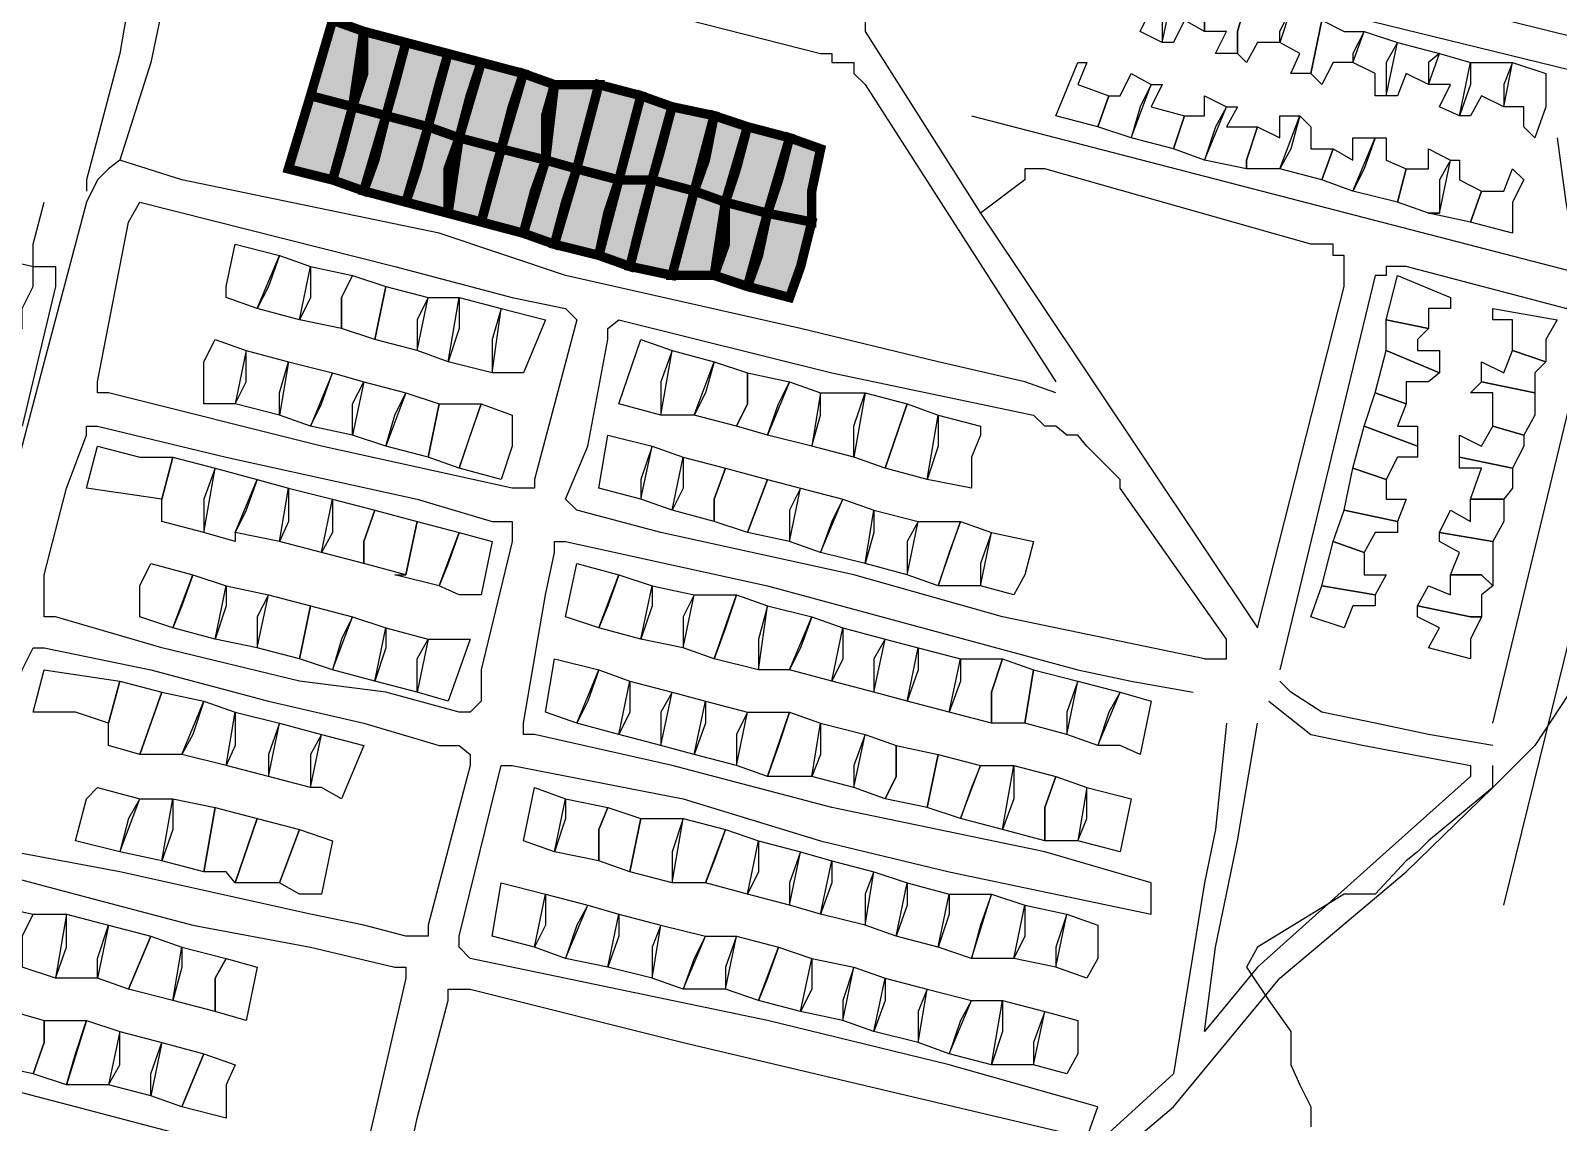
# Model space of a CAD drawing. Header units: millimetres. Extents: x -3588 to 75209, y -3737 to 38254.
# Drawn here: x 28039 to 28233.5, y 6307 to 6446 of the extents above; entities that cross this region are included whole.
import ezdxf

# ---------------------------------------------------------------- set-up
doc = ezdxf.new("R2010")
doc.units = ezdxf.units.MM
doc.layers.add('H', color=250, linetype='Continuous')
doc.layers.add('P', color=253, linetype='Continuous')

msp = doc.modelspace()

# ---------------------------------------------------------------- hatches: boundary and pattern name
at = {"layer": 'H', "linetype": 'Continuous'}
for points in [[(28081.409, 6445.918), (28080.289, 6436.316), (28074.64, 6437.724), (28077.456, 6447.038), (28081.409, 6445.918), (28081.409, 6445.918)], [(28087.058, 6444.494), (28084.242, 6434.908), (28080.289, 6436.316), (28081.409, 6445.918), (28087.058, 6444.494), (28087.058, 6444.494)], [(28092.42, 6443.085), (28089.603, 6433.483), (28084.242, 6434.908), (28087.058, 6444.494), (28092.42, 6443.085), (28092.42, 6443.085)], [(28096.373, 6441.677), (28093.844, 6432.363), (28089.603, 6433.483), (28092.42, 6443.085), (28096.373, 6441.677), (28096.373, 6441.677)], [(28101.734, 6440.269), (28099.205, 6430.955), (28093.844, 6432.363), (28096.373, 6441.677), (28101.734, 6440.269), (28101.734, 6440.269)], [(28105.975, 6439.133), (28104.567, 6429.53), (28099.205, 6430.955), (28101.734, 6440.269), (28105.975, 6439.133), (28105.975, 6439.133)], [(28111.336, 6439.133), (28108.519, 6428.122), (28104.567, 6429.53), (28105.975, 6439.133), (28111.336, 6439.133), (28111.336, 6439.133)], [(28116.697, 6437.724), (28114.169, 6426.714), (28108.519, 6428.122), (28111.336, 6439.133), (28116.697, 6437.724), (28116.697, 6437.724)], [(28080.289, 6436.316), (28077.456, 6426.714), (28072.095, 6428.122), (28074.64, 6437.724), (28080.289, 6436.316), (28080.289, 6436.316)], [(28084.242, 6434.908), (28081.409, 6425.593), (28077.456, 6426.714), (28080.289, 6436.316), (28084.242, 6434.908), (28084.242, 6434.908)], [(28120.938, 6436.316), (28118.106, 6426.714), (28114.169, 6426.714), (28116.697, 6437.724), (28120.938, 6436.316), (28120.938, 6436.316)], [(28126.3, 6434.908), (28123.483, 6425.593), (28118.106, 6426.714), (28120.938, 6436.316), (28126.3, 6434.908), (28126.3, 6434.908)], [(28089.603, 6433.483), (28087.058, 6424.169), (28081.409, 6425.593), (28084.242, 6434.908), (28089.603, 6433.483), (28089.603, 6433.483)], [(28130.253, 6433.483), (28127.708, 6424.169), (28123.483, 6425.593), (28126.3, 6434.908), (28130.253, 6433.483), (28130.253, 6433.483)], [(28093.844, 6432.363), (28092.42, 6422.761), (28087.058, 6424.169), (28089.603, 6433.483), (28093.844, 6432.363), (28093.844, 6432.363)], [(28099.205, 6430.955), (28096.373, 6421.352), (28092.42, 6422.761), (28093.844, 6432.363), (28099.205, 6430.955), (28099.205, 6430.955)], [(28135.614, 6432.363), (28133.069, 6422.761), (28127.708, 6424.169), (28130.253, 6433.483), (28135.614, 6432.363), (28135.614, 6432.363)], [(28139.855, 6430.955), (28138.43, 6421.352), (28133.069, 6422.761), (28135.614, 6432.363), (28139.855, 6430.955), (28139.855, 6430.955)], [(28104.567, 6429.53), (28101.734, 6419.944), (28096.373, 6421.352), (28099.205, 6430.955), (28104.567, 6429.53), (28104.567, 6429.53)], [(28108.519, 6428.122), (28105.975, 6418.808), (28101.734, 6419.944), (28104.567, 6429.53), (28108.519, 6428.122), (28108.519, 6428.122)], [(28114.169, 6426.714), (28111.336, 6417.4), (28105.975, 6418.808), (28108.519, 6428.122), (28114.169, 6426.714), (28114.169, 6426.714)], [(28118.106, 6426.714), (28115.289, 6415.991), (28111.336, 6417.4), (28114.169, 6426.714), (28118.106, 6426.714), (28118.106, 6426.714)], [(28123.483, 6425.593), (28120.938, 6414.583), (28115.289, 6415.991), (28118.106, 6426.714), (28123.483, 6425.593), (28123.483, 6425.593)], [(28127.708, 6424.169), (28126.3, 6414.583), (28120.938, 6414.583), (28123.483, 6425.593), (28127.708, 6424.169), (28127.708, 6424.169)], [(28133.069, 6422.761), (28130.253, 6413.159), (28126.3, 6414.583), (28127.708, 6424.169), (28133.069, 6422.761), (28133.069, 6422.761)], [(28138.43, 6421.352), (28135.614, 6412.038), (28130.253, 6413.159), (28133.069, 6422.761), (28138.43, 6421.352), (28138.43, 6421.352)]]:
    msp.add_hatch(color=256, dxfattribs=at).paths.add_polyline_path(points)

# ---------------------------------------------------------------- linework, layer by layer
at = {"layer": 'P'}
for points in [[(28094.964, 6635.61), (28094.964, 6634.202), (28094.964, 6628.841), (28093.556, 6619.238), (28091.011, 6609.924), (28088.195, 6597.777), (28085.362, 6585.358), (28081.409, 6576.044), (28078.593, 6566.442), (28076.048, 6554.311), (28073.231, 6539.348), (28067.87, 6523.264), (28062.509, 6505.468), (28058.268, 6487.976), (28054.315, 6466.243), (28050.362, 6443.085), (28046.137, 6427.002), (28046.137, 6425.593)], [(28058.268, 6460.866), (28059.676, 6463.41), (28069.278, 6464.819), (28081.409, 6463.41), (28142.383, 6448.735), (28143.808, 6448.735), (28143.808, 6447.326), (28145.216, 6447.326), (28145.216, 6445.918), (28159.891, 6422.761)], [(28058.268, 6460.866), (28059.676, 6463.41), (28069.278, 6464.819), (28081.409, 6463.41), (28142.383, 6448.735), (28143.808, 6448.735), (28143.808, 6447.326), (28145.216, 6447.326), (28145.216, 6445.918), (28159.891, 6422.761)], [(28166.661, 6462.29), (28244.007, 6443.085)], [(28058.268, 6460.866), (28054.315, 6441.965), (28050.362, 6429.53)], [(28091.011, 6458.049), (28091.011, 6455.504), (28139.567, 6443.085), (28140.975, 6443.085), (28140.975, 6441.965), (28142.383, 6441.965), (28143.808, 6441.965), (28143.808, 6440.541), (28145.216, 6439.133), (28169.494, 6401.316)], [(28165.541, 6458.049), (28242.599, 6439.133)], [(28183.033, 6448.735), (28183.033, 6444.494), (28180.216, 6445.918), (28181.624, 6448.735), (28179.08, 6448.735), (28179.08, 6452.688), (28184.457, 6451.279), (28183.033, 6448.735)], [(28188.41, 6448.735), (28188.41, 6445.918), (28185.865, 6447.326), (28184.457, 6444.494), (28183.033, 6444.494), (28184.457, 6451.279), (28188.41, 6451.279), (28188.41, 6448.735)], [(28192.635, 6445.918), (28192.635, 6443.085), (28189.818, 6443.085), (28191.227, 6445.918), (28188.41, 6445.918), (28188.41, 6451.279), (28193.771, 6449.855), (28192.635, 6445.918)], [(28192.635, 6445.918), (28193.771, 6449.855), (28199.405, 6448.735), (28197.996, 6444.494), (28195.18, 6444.494), (28193.771, 6441.965), (28192.635, 6443.085), (28192.635, 6445.918)], [(28197.996, 6445.918), (28199.405, 6448.735), (28203.357, 6447.326), (28201.949, 6440.541), (28199.405, 6440.541), (28200.541, 6443.085), (28197.996, 6444.494), (28197.996, 6445.918)], [(28207.31, 6443.085), (28207.31, 6441.965), (28204.782, 6441.965), (28203.357, 6439.133), (28201.949, 6440.541), (28203.357, 6447.326), (28206.19, 6445.918), (28208.735, 6445.918), (28207.31, 6443.085)], [(28211.551, 6441.965), (28211.551, 6437.724), (28210.143, 6437.724), (28210.143, 6440.541), (28207.31, 6441.965), (28208.735, 6445.918), (28212.96, 6444.494), (28211.551, 6441.965)], [(28216.913, 6441.965), (28216.913, 6439.133), (28214.096, 6440.541), (28212.96, 6437.724), (28211.551, 6437.724), (28212.96, 6444.494), (28218.321, 6443.085), (28216.913, 6441.965)], [(28222.274, 6439.133), (28220.866, 6435.18), (28218.321, 6436.316), (28219.729, 6439.133), (28216.913, 6439.133), (28218.321, 6443.085), (28222.274, 6441.965), (28222.274, 6439.133)], [(28174.855, 6433.771), (28169.494, 6435.18), (28172.31, 6441.965), (28173.447, 6441.965), (28172.31, 6439.133), (28176.263, 6437.724), (28174.855, 6433.771)], [(28180.216, 6436.316), (28179.08, 6432.363), (28174.855, 6433.771), (28176.263, 6437.724), (28177.672, 6437.724), (28179.08, 6440.541), (28181.624, 6439.133), (28180.216, 6436.316)], [(28226.515, 6439.133), (28226.515, 6436.316), (28223.682, 6437.724), (28222.274, 6435.18), (28220.866, 6435.18), (28222.274, 6441.965), (28227.635, 6441.965), (28226.515, 6439.133)], [(28231.876, 6436.316), (28230.468, 6432.363), (28229.059, 6433.771), (28229.059, 6436.316), (28226.515, 6436.316), (28227.635, 6441.965), (28231.876, 6440.541), (28231.876, 6436.316)], [(28184.457, 6430.955), (28179.08, 6432.363), (28181.624, 6439.133), (28183.033, 6439.133), (28181.624, 6436.316), (28185.865, 6435.18), (28184.457, 6430.955)], [(28189.818, 6433.771), (28188.41, 6429.53), (28184.457, 6430.955), (28185.865, 6435.18), (28188.41, 6435.18), (28188.41, 6437.724), (28191.227, 6436.316), (28189.818, 6433.771)], [(28193.771, 6429.53), (28193.771, 6428.41), (28188.41, 6429.53), (28191.227, 6436.316), (28192.635, 6436.316), (28191.227, 6433.771), (28195.18, 6433.771), (28193.771, 6429.53)], [(28158.755, 6435.18), (28237.237, 6414.855)], [(28199.405, 6430.955), (28197.996, 6428.41), (28193.771, 6428.41), (28193.771, 6429.53), (28195.18, 6433.771), (28197.996, 6432.363), (28197.996, 6435.18), (28200.541, 6435.18), (28199.405, 6430.955)], [(28203.357, 6427.002), (28197.996, 6428.41), (28200.541, 6435.18), (28201.949, 6433.771), (28201.949, 6430.955), (28204.782, 6430.955), (28203.357, 6427.002)], [(28233.284, 6432.363), (28234.421, 6424.169), (28235.829, 6415.991), (28237.237, 6408.085), (28237.237, 6398.483), (28238.646, 6390.305), (28238.646, 6382.111), (28237.237, 6372.797), (28235.829, 6363.195), (28230.468, 6355.017), (28225.107, 6349.656), (28216.913, 6342.87), (28215.504, 6341.462), (28214.096, 6340.342), (28210.143, 6336.101), (28206.19, 6336.101), (28195.18, 6329.331), (28193.771, 6326.786), (28196.588, 6322.546), (28199.405, 6318.593), (28199.405, 6314.368), (28200.541, 6311.823), (28201.949, 6309.006), (28201.949, 6306.462)], [(28208.735, 6428.41), (28207.31, 6425.593), (28203.357, 6427.002), (28204.782, 6430.955), (28207.31, 6429.53), (28207.31, 6432.363), (28210.143, 6432.363), (28208.735, 6428.41)], [(28212.96, 6424.169), (28207.31, 6425.593), (28210.143, 6432.363), (28211.551, 6432.363), (28211.551, 6429.53), (28214.096, 6428.41), (28212.96, 6424.169)], [(28218.321, 6427.002), (28218.321, 6422.761), (28216.913, 6422.761), (28212.96, 6424.169), (28214.096, 6428.41), (28216.913, 6428.41), (28216.913, 6430.955), (28219.729, 6429.53), (28218.321, 6427.002)], [(28169.494, 6399.891), (28165.541, 6401.316), (28154.53, 6403.844), (28137.022, 6408.085), (28107.111, 6414.855), (28091.011, 6420.216), (28058.268, 6427.002), (28050.362, 6429.53), (28048.954, 6428.41), (28047.545, 6427.002), (28046.137, 6424.169), (28040.76, 6403.844), (28035.399, 6383.52), (28027.221, 6347.111), (28023.268, 6330.739), (28019.027, 6315.776), (28017.618, 6309.006), (28015.074, 6298.268), (28013.665, 6294.043)], [(28222.274, 6421.641), (28216.913, 6422.761), (28218.321, 6422.761), (28219.729, 6429.53), (28220.866, 6429.53), (28220.866, 6427.002), (28223.682, 6425.593), (28222.274, 6421.641)], [(28159.891, 6422.761), (28195.18, 6369.981), (28206.19, 6413.447), (28206.19, 6414.855), (28206.19, 6415.991), (28206.19, 6417.4), (28204.782, 6417.4), (28204.782, 6418.808), (28203.357, 6418.808), (28201.949, 6418.808), (28168.085, 6428.41), (28166.661, 6428.41), (28165.541, 6428.41), (28165.541, 6427.002), (28159.891, 6422.761)], [(28227.635, 6424.169), (28227.635, 6420.216), (28222.274, 6421.641), (28223.682, 6425.593), (28226.515, 6425.593), (28227.635, 6428.41), (28229.059, 6427.002), (28227.635, 6424.169)], [(27998.702, 6425.593), (28039.351, 6415.991), (28040.76, 6415.991), (28042.184, 6415.991), (28042.184, 6414.855), (28042.184, 6413.447), (28037.943, 6395.666)], [(28025.812, 6364.619), (28027.221, 6369.981), (28030.037, 6375.342), (28031.174, 6378.158), (28032.582, 6379.567), (28033.99, 6384.944), (28033.99, 6386.352), (28035.399, 6393.122), (28035.399, 6399.891), (28035.399, 6403.844), (28035.399, 6405.269), (28037.943, 6408.085), (28037.943, 6409.206), (28037.943, 6410.63), (28039.351, 6413.447), (28039.351, 6418.808), (28040.76, 6424.169)], [(28100.326, 6387.761), (28076.048, 6393.122), (28048.954, 6399.891), (28047.545, 6399.891), (28047.545, 6401.316), (28051.498, 6421.641), (28052.907, 6424.169), (28085.362, 6415.991), (28100.326, 6412.038), (28107.111, 6410.63), (28108.519, 6409.206), (28103.158, 6388.881), (28103.158, 6387.761), (28101.734, 6387.761), (28100.326, 6387.761)], [(28069.278, 6413.447), (28067.87, 6410.63), (28063.917, 6412.038), (28063.917, 6413.447), (28065.037, 6418.808), (28070.687, 6417.4), (28069.278, 6413.447)], [(28074.64, 6412.038), (28073.231, 6409.206), (28067.87, 6410.63), (28070.687, 6417.4), (28074.64, 6415.991), (28074.64, 6412.038)], [(28078.593, 6412.038), (28078.593, 6408.085), (28073.231, 6409.206), (28074.64, 6415.991), (28080.001, 6414.855), (28078.593, 6412.038)], [(28225.107, 6357.834), (28237.237, 6408.085), (28237.237, 6409.206), (28237.237, 6410.63), (28235.829, 6410.63), (28234.421, 6410.63), (28214.096, 6415.991), (28212.96, 6415.991), (28211.551, 6415.991), (28211.551, 6414.855), (28210.143, 6414.855), (28197.996, 6364.619)], [(28078.593, 6412.038), (28080.001, 6414.855), (28084.242, 6413.447), (28082.834, 6406.677), (28078.593, 6408.085), (28078.593, 6412.038)], [(28088.195, 6409.206), (28088.195, 6405.269), (28082.834, 6406.677), (28084.242, 6413.447), (28089.603, 6412.038), (28088.195, 6409.206)], [(28219.729, 6412.038), (28219.729, 6410.63), (28216.913, 6410.63), (28216.913, 6408.085), (28211.551, 6409.206), (28212.96, 6414.855), (28219.729, 6412.038)], [(28093.556, 6408.085), (28092.148, 6403.844), (28088.195, 6405.269), (28089.603, 6412.038), (28093.556, 6412.038), (28093.556, 6408.085)], [(28097.781, 6406.677), (28097.781, 6402.436), (28092.148, 6403.844), (28093.556, 6412.038), (28098.917, 6410.63), (28097.781, 6406.677)], [(28098.917, 6402.436), (28097.781, 6402.436), (28098.917, 6410.63), (28104.567, 6409.206), (28101.734, 6402.436), (28098.917, 6402.436)], [(28188.41, 6366.028), (28162.708, 6371.389), (28143.808, 6376.75), (28119.242, 6382.111), (28108.519, 6384.944), (28107.111, 6386.352), (28109.928, 6393.122), (28112.472, 6406.677), (28112.472, 6408.085), (28113.881, 6409.206), (28140.975, 6402.436), (28166.661, 6397.075)], [(28215.504, 6406.677), (28215.504, 6405.269), (28218.321, 6405.269), (28218.321, 6402.436), (28211.551, 6405.269), (28211.551, 6409.206), (28216.913, 6408.085), (28215.504, 6406.677)], [(28231.876, 6406.677), (28231.876, 6403.844), (28227.635, 6405.269), (28227.635, 6409.206), (28225.107, 6409.206), (28225.107, 6410.63), (28233.284, 6409.206), (28231.876, 6406.677)], [(28061.084, 6401.316), (28061.084, 6403.844), (28062.509, 6406.677), (28066.462, 6405.269), (28065.037, 6398.483), (28061.084, 6398.483), (28061.084, 6401.316)], [(28066.462, 6401.316), (28066.462, 6405.269), (28071.823, 6403.844), (28070.687, 6397.075), (28065.037, 6398.483), (28066.462, 6401.316)], [(28119.242, 6401.316), (28119.242, 6397.075), (28113.881, 6398.483), (28116.697, 6406.677), (28120.65, 6405.269), (28119.242, 6401.316)], [(28124.891, 6399.891), (28123.483, 6397.075), (28119.242, 6397.075), (28120.65, 6405.269), (28126.012, 6403.844), (28124.891, 6399.891)], [(28218.321, 6402.436), (28216.913, 6401.316), (28214.096, 6401.316), (28214.096, 6398.483), (28210.143, 6399.891), (28211.551, 6405.269), (28218.321, 6402.436)], [(28231.876, 6403.844), (28230.468, 6402.436), (28230.468, 6399.891), (28223.682, 6401.316), (28223.682, 6403.844), (28226.515, 6402.436), (28227.635, 6405.269), (28231.876, 6403.844)], [(28070.687, 6399.891), (28071.823, 6403.844), (28077.456, 6402.436), (28074.64, 6395.666), (28070.687, 6397.075), (28070.687, 6399.891)], [(28130.253, 6398.483), (28128.844, 6395.666), (28123.483, 6397.075), (28126.012, 6403.844), (28130.253, 6402.436), (28130.253, 6398.483)], [(28076.048, 6398.483), (28077.456, 6402.436), (28081.409, 6401.316), (28080.001, 6394.53), (28074.64, 6395.666), (28076.048, 6398.483)], [(28080.001, 6398.483), (28081.409, 6401.316), (28086.786, 6399.891), (28084.242, 6393.122), (28080.001, 6394.53), (28080.001, 6398.483)], [(28130.253, 6398.483), (28130.253, 6402.436), (28135.614, 6401.316), (28132.797, 6394.53), (28128.844, 6395.666), (28130.253, 6398.483)], [(28134.205, 6398.483), (28135.614, 6401.316), (28139.567, 6399.891), (28138.43, 6393.122), (28132.797, 6394.53), (28134.205, 6398.483)], [(28230.468, 6397.075), (28229.059, 6394.53), (28225.107, 6395.666), (28225.107, 6399.891), (28222.274, 6399.891), (28223.682, 6401.316), (28230.468, 6399.891), (28230.468, 6397.075)], [(28085.362, 6397.075), (28086.786, 6399.891), (28091.011, 6398.483), (28089.603, 6391.714), (28084.242, 6393.122), (28085.362, 6397.075)], [(28139.567, 6397.075), (28139.567, 6399.891), (28145.216, 6399.891), (28143.808, 6391.714), (28138.43, 6393.122), (28139.567, 6397.075)], [(28143.808, 6395.666), (28145.216, 6399.891), (28150.577, 6398.483), (28147.761, 6390.305), (28143.808, 6391.714), (28143.808, 6395.666)], [(28215.504, 6394.53), (28215.504, 6393.122), (28208.735, 6395.666), (28210.143, 6399.891), (28214.096, 6398.483), (28212.96, 6395.666), (28215.504, 6395.666), (28215.504, 6394.53)], [(28226.515, 6334.692), (28242.599, 6399.891)], [(28094.964, 6394.53), (28093.556, 6390.305), (28089.603, 6391.714), (28091.011, 6398.483), (28096.373, 6398.483), (28094.964, 6394.53)], [(28100.326, 6393.122), (28098.917, 6388.881), (28093.556, 6390.305), (28096.373, 6398.483), (28100.326, 6397.075), (28100.326, 6393.122)], [(28154.53, 6393.122), (28153.122, 6388.881), (28147.761, 6390.305), (28150.577, 6398.483), (28154.53, 6397.075), (28154.53, 6393.122)], [(28084.242, 6361.787), (28073.231, 6363.195), (28055.723, 6367.436), (28042.184, 6371.389), (28040.76, 6371.389), (28040.76, 6372.797), (28040.76, 6376.75), (28043.592, 6387.761), (28046.137, 6394.53), (28046.137, 6395.666), (28047.545, 6395.666), (28063.917, 6391.714), (28088.195, 6386.352), (28097.781, 6383.52), (28098.917, 6383.52), (28100.326, 6383.52), (28100.326, 6382.111), (28100.326, 6380.991), (28096.373, 6364.619), (28096.373, 6360.666), (28094.964, 6359.242), (28093.556, 6359.242), (28084.242, 6361.787)], [(28158.755, 6391.714), (28158.755, 6387.761), (28153.122, 6388.881), (28154.53, 6397.075), (28159.891, 6395.666), (28159.891, 6394.53), (28158.755, 6391.714)], [(28188.41, 6366.028), (28189.818, 6366.028), (28191.227, 6366.028), (28191.227, 6367.436), (28191.227, 6368.556), (28177.672, 6387.761), (28177.672, 6388.881), (28176.263, 6390.305), (28174.855, 6391.714), (28173.447, 6393.122), (28172.31, 6394.53), (28170.902, 6394.53), (28169.494, 6395.666), (28168.085, 6395.666), (28166.661, 6397.075)], [(28215.504, 6393.122), (28215.504, 6391.714), (28212.96, 6391.714), (28211.551, 6388.881), (28207.31, 6390.305), (28208.735, 6395.666), (28215.504, 6393.122)], [(28229.059, 6393.122), (28227.635, 6390.305), (28220.866, 6391.714), (28220.866, 6394.53), (28223.682, 6393.122), (28225.107, 6395.666), (28229.059, 6394.53), (28229.059, 6393.122)], [(28116.697, 6388.881), (28116.697, 6386.352), (28111.336, 6387.761), (28112.472, 6394.53), (28118.106, 6393.122), (28116.697, 6388.881)], [(28052.907, 6391.714), (28057.132, 6391.714), (28055.723, 6386.352), (28046.137, 6387.761), (28047.545, 6393.122), (28052.907, 6391.714)], [(28061.084, 6386.352), (28061.084, 6382.111), (28055.723, 6383.52), (28055.723, 6386.352), (28057.132, 6391.714), (28062.509, 6390.305), (28061.084, 6386.352)], [(28122.059, 6387.761), (28120.65, 6384.944), (28116.697, 6386.352), (28118.106, 6393.122), (28122.059, 6391.714), (28122.059, 6387.761)], [(28126.012, 6386.352), (28126.012, 6383.52), (28120.65, 6384.944), (28122.059, 6391.714), (28127.436, 6390.305), (28126.012, 6386.352)], [(28227.635, 6387.761), (28226.515, 6386.352), (28222.274, 6386.352), (28223.682, 6390.305), (28220.866, 6390.305), (28220.866, 6391.714), (28227.635, 6390.305), (28227.635, 6387.761)], [(28066.462, 6384.944), (28065.037, 6382.111), (28065.037, 6380.991), (28061.084, 6382.111), (28062.509, 6390.305), (28067.87, 6388.881), (28066.462, 6384.944)], [(28126.012, 6386.352), (28127.436, 6390.305), (28132.797, 6388.881), (28130.253, 6382.111), (28126.012, 6383.52), (28126.012, 6386.352)], [(28211.551, 6387.761), (28211.551, 6386.352), (28214.096, 6386.352), (28212.96, 6383.52), (28206.19, 6384.944), (28207.31, 6390.305), (28211.551, 6388.881), (28211.551, 6387.761)], [(28071.823, 6383.52), (28070.687, 6380.991), (28065.037, 6382.111), (28067.87, 6388.881), (28071.823, 6387.761), (28071.823, 6383.52)], [(28077.456, 6382.111), (28076.048, 6379.567), (28070.687, 6380.991), (28071.823, 6387.761), (28077.456, 6386.352), (28077.456, 6382.111)], [(28135.614, 6384.944), (28135.614, 6380.991), (28130.253, 6382.111), (28132.797, 6388.881), (28137.022, 6387.761), (28135.614, 6384.944)], [(28140.975, 6383.52), (28139.567, 6379.567), (28135.614, 6380.991), (28137.022, 6387.761), (28142.383, 6386.352), (28140.975, 6383.52)], [(28081.409, 6380.991), (28081.409, 6378.158), (28076.048, 6379.567), (28077.456, 6386.352), (28082.834, 6384.944), (28081.409, 6380.991)], [(28146.336, 6382.111), (28145.216, 6378.158), (28139.567, 6379.567), (28142.383, 6386.352), (28146.336, 6384.944), (28146.336, 6382.111)], [(28226.515, 6383.52), (28225.107, 6380.991), (28218.321, 6382.111), (28219.729, 6384.944), (28222.274, 6383.52), (28222.274, 6386.352), (28226.515, 6386.352), (28226.515, 6383.52)], [(28081.409, 6380.991), (28082.834, 6384.944), (28088.195, 6383.52), (28086.786, 6376.75), (28081.409, 6378.158), (28081.409, 6380.991)], [(28150.577, 6380.991), (28150.577, 6376.75), (28145.216, 6378.158), (28146.336, 6384.944), (28151.986, 6383.52), (28150.577, 6380.991)], [(28212.96, 6383.52), (28212.96, 6382.111), (28210.143, 6382.111), (28208.735, 6379.567), (28204.782, 6380.991), (28206.19, 6384.944), (28212.96, 6383.52)], [(28092.148, 6378.158), (28091.011, 6375.342), (28085.362, 6376.75), (28086.786, 6376.75), (28088.195, 6383.52), (28093.556, 6382.111), (28092.148, 6378.158)], [(28093.556, 6374.205), (28091.011, 6375.342), (28093.556, 6382.111), (28097.781, 6380.991), (28096.373, 6374.205), (28093.556, 6374.205)], [(28155.938, 6379.567), (28154.53, 6375.342), (28150.577, 6376.75), (28151.986, 6383.52), (28157.347, 6383.52), (28155.938, 6379.567)], [(28159.891, 6378.158), (28159.891, 6375.342), (28154.53, 6375.342), (28157.347, 6383.52), (28161.3, 6382.111), (28159.891, 6378.158)], [(28165.541, 6376.75), (28164.132, 6374.205), (28159.891, 6375.342), (28161.3, 6382.111), (28166.661, 6380.991), (28165.541, 6376.75)], [(28225.107, 6378.158), (28225.107, 6375.342), (28223.682, 6376.75), (28219.729, 6376.75), (28220.866, 6379.567), (28218.321, 6380.991), (28218.321, 6382.111), (28225.107, 6380.991), (28225.107, 6378.158)], [(28181.624, 6337.509), (28168.085, 6341.462), (28140.975, 6347.111), (28120.65, 6352.472), (28103.158, 6356.425), (28101.734, 6356.425), (28101.734, 6357.834), (28103.158, 6366.028), (28104.567, 6374.205), (28105.687, 6379.567), (28105.687, 6380.991), (28107.111, 6380.991), (28132.797, 6375.342), (28172.31, 6364.619), (28179.08, 6363.195), (28186.986, 6361.787)], [(28208.735, 6378.158), (28208.735, 6376.75), (28211.551, 6376.75), (28210.143, 6374.205), (28203.357, 6375.342), (28204.782, 6380.991), (28208.735, 6379.567), (28208.735, 6378.158)], [(28058.268, 6372.797), (28057.132, 6369.981), (28052.907, 6371.389), (28052.907, 6375.342), (28054.315, 6378.158), (28059.676, 6376.75), (28058.268, 6372.797)], [(28112.472, 6372.797), (28111.336, 6369.981), (28107.111, 6371.389), (28108.519, 6378.158), (28113.881, 6376.75), (28112.472, 6372.797)], [(28063.917, 6372.797), (28062.509, 6368.556), (28057.132, 6369.981), (28059.676, 6376.75), (28063.917, 6375.342), (28063.917, 6372.797)], [(28118.106, 6372.797), (28116.697, 6368.556), (28111.336, 6369.981), (28113.881, 6376.75), (28118.106, 6375.342), (28118.106, 6372.797)], [(28223.682, 6374.205), (28223.682, 6371.389), (28222.274, 6371.389), (28215.504, 6372.797), (28216.913, 6375.342), (28219.729, 6374.205), (28219.729, 6376.75), (28223.682, 6376.75), (28225.107, 6375.342), (28223.682, 6374.205)], [(28067.87, 6371.389), (28067.87, 6367.436), (28062.509, 6368.556), (28063.917, 6375.342), (28069.278, 6374.205), (28067.87, 6371.389)], [(28074.64, 6372.797), (28073.231, 6366.028), (28067.87, 6367.436), (28069.278, 6374.205), (28074.64, 6372.797)], [(28122.059, 6371.389), (28122.059, 6367.436), (28116.697, 6368.556), (28118.106, 6375.342), (28123.483, 6374.205), (28122.059, 6371.389)], [(28127.436, 6369.981), (28126.012, 6366.028), (28122.059, 6367.436), (28123.483, 6374.205), (28128.844, 6374.205), (28127.436, 6369.981)], [(28131.661, 6368.556), (28131.661, 6364.619), (28126.012, 6366.028), (28128.844, 6374.205), (28132.797, 6372.797), (28131.661, 6368.556)], [(28210.143, 6374.205), (28210.143, 6372.797), (28207.31, 6372.797), (28206.19, 6369.981), (28201.949, 6371.389), (28203.357, 6375.342), (28210.143, 6374.205)], [(28078.593, 6368.556), (28077.456, 6364.619), (28073.231, 6366.028), (28074.64, 6372.797), (28080.001, 6371.389), (28078.593, 6368.556)], [(28137.022, 6367.436), (28135.614, 6364.619), (28131.661, 6364.619), (28132.797, 6372.797), (28138.43, 6371.389), (28137.022, 6367.436)], [(28222.274, 6368.556), (28222.274, 6366.028), (28216.913, 6367.436), (28218.321, 6369.981), (28215.504, 6371.389), (28215.504, 6372.797), (28222.274, 6371.389), (28223.682, 6371.389), (28222.274, 6368.556)], [(28084.242, 6367.436), (28082.834, 6363.195), (28077.456, 6364.619), (28080.001, 6371.389), (28084.242, 6369.981), (28084.242, 6367.436)], [(28142.383, 6366.028), (28140.975, 6363.195), (28135.614, 6364.619), (28138.43, 6371.389), (28142.383, 6369.981), (28142.383, 6366.028)], [(28089.603, 6368.556), (28088.195, 6361.787), (28082.834, 6363.195), (28084.242, 6369.981), (28089.603, 6368.556)], [(28088.195, 6366.028), (28089.603, 6368.556), (28094.964, 6368.556), (28092.148, 6360.666), (28088.195, 6361.787), (28088.195, 6366.028)], [(28146.336, 6366.028), (28146.336, 6361.787), (28140.975, 6363.195), (28142.383, 6369.981), (28147.761, 6368.556), (28146.336, 6366.028)], [(28151.986, 6364.619), (28150.577, 6360.666), (28146.336, 6361.787), (28147.761, 6368.556), (28151.986, 6367.436), (28151.986, 6364.619)], [(28081.409, 6332.148), (28074.64, 6333.556), (28050.362, 6338.917), (28036.807, 6341.462), (28033.99, 6342.87), (28032.582, 6344.295), (28033.99, 6345.703), (28035.399, 6355.017), (28037.943, 6364.619), (28039.351, 6367.436), (28040.76, 6367.436), (28054.315, 6364.619), (28069.278, 6360.666), (28081.409, 6357.834), (28091.011, 6355.017), (28093.556, 6355.017), (28094.964, 6353.881), (28094.964, 6352.472), (28089.603, 6332.148), (28089.603, 6330.739), (28088.195, 6330.739), (28086.786, 6330.739), (28081.409, 6332.148)], [(28157.347, 6363.195), (28155.938, 6359.242), (28150.577, 6360.666), (28151.986, 6367.436), (28157.347, 6366.028), (28157.347, 6363.195)], [(28044.713, 6359.242), (28039.351, 6359.242), (28040.76, 6364.619), (28050.362, 6363.195), (28048.954, 6357.834), (28044.713, 6359.242)], [(28109.928, 6360.666), (28108.519, 6357.834), (28104.567, 6359.242), (28105.687, 6366.028), (28111.336, 6364.619), (28109.928, 6360.666)], [(28115.289, 6359.242), (28113.881, 6356.425), (28108.519, 6357.834), (28111.336, 6364.619), (28115.289, 6363.195), (28115.289, 6359.242)], [(28161.3, 6361.787), (28161.3, 6357.834), (28155.938, 6359.242), (28157.347, 6366.028), (28162.708, 6366.028), (28161.3, 6361.787)], [(28161.3, 6361.787), (28162.708, 6366.028), (28166.661, 6364.619), (28165.541, 6357.834), (28161.3, 6357.834), (28161.3, 6361.787)], [(28170.902, 6359.242), (28170.902, 6356.425), (28165.541, 6357.834), (28166.661, 6364.619), (28172.31, 6363.195), (28170.902, 6359.242)], [(28054.315, 6357.834), (28052.907, 6353.881), (28048.954, 6355.017), (28048.954, 6357.834), (28050.362, 6363.195), (28055.723, 6361.787), (28054.315, 6357.834)], [(28119.242, 6359.242), (28119.242, 6355.017), (28113.881, 6356.425), (28115.289, 6363.195), (28120.65, 6361.787), (28119.242, 6359.242)], [(28176.263, 6359.242), (28174.855, 6355.017), (28170.902, 6356.425), (28172.31, 6363.195), (28177.672, 6361.787), (28176.263, 6359.242)], [(28225.107, 6355.017), (28216.913, 6356.425), (28210.143, 6357.834), (28203.357, 6359.242), (28199.405, 6361.787), (28197.996, 6363.195)], [(28059.676, 6356.425), (28058.268, 6353.881), (28052.907, 6353.881), (28055.723, 6361.787), (28061.084, 6360.666), (28059.676, 6356.425)], [(28065.037, 6355.017), (28063.917, 6352.472), (28058.268, 6353.881), (28061.084, 6360.666), (28065.037, 6359.242), (28065.037, 6355.017)], [(28124.891, 6357.834), (28123.483, 6353.881), (28119.242, 6355.017), (28120.65, 6361.787), (28124.891, 6360.666), (28124.891, 6357.834)], [(28128.844, 6356.425), (28128.844, 6352.472), (28123.483, 6353.881), (28124.891, 6360.666), (28130.253, 6359.242), (28128.844, 6356.425)], [(28177.672, 6355.017), (28174.855, 6355.017), (28177.672, 6361.787), (28181.624, 6360.666), (28180.216, 6353.881), (28177.672, 6355.017)], [(28196.588, 6360.666), (28201.949, 6356.425), (28208.735, 6355.017), (28222.274, 6352.472), (28222.274, 6351.064), (28211.551, 6341.462), (28195.18, 6326.786), (28188.41, 6318.593), (28189.818, 6329.331), (28191.227, 6336.101), (28192.635, 6342.87), (28195.18, 6357.834)], [(28069.278, 6353.881), (28069.278, 6351.064), (28063.917, 6352.472), (28065.037, 6359.242), (28070.687, 6357.834), (28069.278, 6353.881)], [(28134.205, 6355.017), (28132.797, 6351.064), (28128.844, 6352.472), (28130.253, 6359.242), (28135.614, 6359.242), (28134.205, 6355.017)], [(28139.567, 6353.881), (28138.43, 6351.064), (28132.797, 6351.064), (28135.614, 6359.242), (28139.567, 6357.834), (28139.567, 6353.881)], [(28074.64, 6353.881), (28074.64, 6349.656), (28069.278, 6351.064), (28070.687, 6357.834), (28076.048, 6356.425), (28074.64, 6353.881)], [(28143.808, 6352.472), (28143.808, 6349.656), (28138.43, 6351.064), (28139.567, 6357.834), (28145.216, 6356.425), (28143.808, 6352.472)], [(28191.227, 6357.834), (28189.818, 6344.295), (28188.41, 6337.509), (28184.457, 6313.231), (28170.902, 6300.812), (28157.347, 6291.498)], [(28076.048, 6349.656), (28074.64, 6349.656), (28076.048, 6356.425), (28081.409, 6355.017), (28078.593, 6348.231), (28076.048, 6349.656)], [(28149.169, 6351.064), (28147.761, 6348.231), (28143.808, 6349.656), (28145.216, 6356.425), (28149.169, 6355.017), (28149.169, 6351.064)], [(28149.169, 6351.064), (28149.169, 6355.017), (28154.53, 6353.881), (28153.122, 6347.111), (28147.761, 6348.231), (28149.169, 6351.064)], [(28158.755, 6349.656), (28157.347, 6345.703), (28153.122, 6347.111), (28154.53, 6353.881), (28159.891, 6352.472), (28158.755, 6349.656)], [(28174.855, 6309.006), (28155.938, 6314.368), (28132.797, 6320.017), (28094.964, 6327.907), (28093.556, 6329.331), (28093.556, 6330.739), (28098.917, 6352.472), (28100.326, 6352.472), (28122.059, 6348.231), (28139.567, 6342.87), (28155.938, 6338.917), (28181.624, 6333.556), (28181.624, 6337.509)], [(28164.132, 6348.231), (28162.708, 6344.295), (28157.347, 6345.703), (28159.891, 6352.472), (28164.132, 6352.472), (28164.132, 6348.231)], [(28159.891, 6288.682), (28173.447, 6299.692), (28184.457, 6309.006), (28197.996, 6325.378), (28214.096, 6338.917), (28225.107, 6349.656), (28225.107, 6352.472)], [(28168.085, 6347.111), (28168.085, 6342.87), (28162.708, 6344.295), (28164.132, 6352.472), (28169.494, 6351.064), (28168.085, 6347.111)], [(28168.085, 6347.111), (28169.494, 6351.064), (28173.447, 6349.656), (28172.31, 6342.87), (28168.085, 6342.87), (28168.085, 6347.111)], [(28051.498, 6345.703), (28050.362, 6341.462), (28044.713, 6342.87), (28046.137, 6348.231), (28047.545, 6349.656), (28052.907, 6348.231), (28051.498, 6345.703)], [(28107.111, 6345.703), (28105.687, 6341.462), (28101.734, 6342.87), (28103.158, 6349.656), (28107.111, 6348.231), (28107.111, 6345.703)], [(28173.447, 6345.703), (28173.447, 6349.656), (28179.08, 6348.231), (28177.672, 6341.462), (28172.31, 6342.87), (28173.447, 6345.703)], [(28057.132, 6344.295), (28055.723, 6340.342), (28050.362, 6341.462), (28052.907, 6348.231), (28057.132, 6348.231), (28057.132, 6344.295)], [(28062.509, 6347.111), (28061.084, 6338.917), (28055.723, 6340.342), (28057.132, 6348.231), (28062.509, 6347.111)], [(28063.917, 6338.917), (28061.084, 6338.917), (28062.509, 6347.111), (28067.87, 6345.703), (28065.037, 6337.509), (28063.917, 6338.917)], [(28111.336, 6344.295), (28111.336, 6340.342), (28105.687, 6341.462), (28107.111, 6348.231), (28112.472, 6347.111), (28111.336, 6344.295)], [(28111.336, 6344.295), (28112.472, 6347.111), (28116.697, 6345.703), (28115.289, 6338.917), (28111.336, 6340.342), (28111.336, 6344.295)], [(28073.231, 6344.295), (28070.687, 6337.509), (28065.037, 6337.509), (28067.87, 6345.703), (28073.231, 6344.295)], [(28120.65, 6341.462), (28120.65, 6337.509), (28115.289, 6338.917), (28116.697, 6345.703), (28122.059, 6345.703), (28120.65, 6341.462)], [(28126.012, 6340.342), (28124.891, 6337.509), (28120.65, 6337.509), (28122.059, 6345.703), (28127.436, 6344.295), (28126.012, 6340.342)], [(28073.231, 6336.101), (28070.687, 6337.509), (28073.231, 6344.295), (28077.456, 6342.87), (28076.048, 6336.101), (28073.231, 6336.101)], [(28131.661, 6338.917), (28130.253, 6336.101), (28124.891, 6337.509), (28127.436, 6344.295), (28131.661, 6342.87), (28131.661, 6338.917)], [(28135.614, 6337.509), (28135.614, 6334.692), (28130.253, 6336.101), (28131.661, 6342.87), (28137.022, 6341.462), (28135.614, 6337.509)], [(28140.975, 6337.509), (28139.567, 6333.556), (28135.614, 6334.692), (28137.022, 6341.462), (28140.975, 6340.342), (28140.975, 6337.509)], [(28145.216, 6336.101), (28145.216, 6332.148), (28139.567, 6333.556), (28140.975, 6340.342), (28146.336, 6338.917), (28145.216, 6336.101)], [(28071.823, 6302.221), (28065.037, 6303.645), (28044.713, 6309.006), (28028.629, 6313.231), (28027.221, 6313.231), (28025.812, 6313.231), (28025.812, 6314.368), (28030.037, 6327.907), (28031.174, 6337.509), (28032.582, 6338.917), (28033.99, 6338.917), (28044.713, 6336.101), (28059.676, 6332.148), (28074.64, 6329.331), (28085.362, 6326.786), (28086.786, 6326.786), (28086.786, 6325.378), (28081.409, 6302.221), (28081.409, 6300.812), (28080.001, 6299.692), (28071.823, 6302.221)], [(28104.567, 6332.148), (28103.158, 6329.331), (28097.781, 6330.739), (28098.917, 6337.509), (28104.567, 6336.101), (28104.567, 6332.148)], [(28150.577, 6334.692), (28149.169, 6330.739), (28145.216, 6332.148), (28146.336, 6338.917), (28150.577, 6337.509), (28150.577, 6334.692)], [(28155.938, 6333.556), (28154.53, 6329.331), (28149.169, 6330.739), (28150.577, 6337.509), (28155.938, 6336.101), (28155.938, 6333.556)], [(28108.519, 6332.148), (28107.111, 6327.907), (28103.158, 6329.331), (28104.567, 6336.101), (28109.928, 6334.692), (28108.519, 6332.148)], [(28159.891, 6332.148), (28158.755, 6327.907), (28154.53, 6329.331), (28155.938, 6336.101), (28161.3, 6336.101), (28159.891, 6332.148)], [(28165.541, 6330.739), (28164.132, 6327.907), (28158.755, 6327.907), (28161.3, 6336.101), (28165.541, 6334.692), (28165.541, 6330.739)], [(28037.943, 6330.739), (28037.943, 6326.786), (28032.582, 6327.907), (28033.99, 6334.692), (28039.351, 6333.556), (28037.943, 6330.739)], [(28037.943, 6330.739), (28039.351, 6333.556), (28043.592, 6333.556), (28042.184, 6325.378), (28037.943, 6326.786), (28037.943, 6330.739)], [(28043.592, 6329.331), (28043.592, 6333.556), (28048.954, 6332.148), (28047.545, 6325.378), (28042.184, 6325.378), (28043.592, 6329.331)], [(28113.881, 6330.739), (28112.472, 6326.786), (28107.111, 6327.907), (28109.928, 6334.692), (28113.881, 6333.556), (28113.881, 6330.739)], [(28118.106, 6329.331), (28118.106, 6325.378), (28112.472, 6326.786), (28113.881, 6333.556), (28119.242, 6332.148), (28118.106, 6329.331)], [(28169.494, 6329.331), (28169.494, 6326.786), (28164.132, 6327.907), (28165.541, 6334.692), (28170.902, 6333.556), (28169.494, 6329.331)], [(28174.855, 6327.907), (28173.447, 6325.378), (28169.494, 6326.786), (28170.902, 6333.556), (28174.855, 6332.148), (28174.855, 6327.907)], [(28047.545, 6327.907), (28048.954, 6332.148), (28054.315, 6330.739), (28051.498, 6323.97), (28047.545, 6325.378), (28047.545, 6327.907)], [(28123.483, 6327.907), (28122.059, 6323.97), (28118.106, 6325.378), (28119.242, 6332.148), (28124.891, 6330.739), (28123.483, 6327.907)], [(28058.268, 6326.786), (28057.132, 6322.546), (28051.498, 6323.97), (28054.315, 6330.739), (28058.268, 6329.331), (28058.268, 6326.786)], [(28062.509, 6325.378), (28062.509, 6321.137), (28057.132, 6322.546), (28058.268, 6329.331), (28063.917, 6327.907), (28062.509, 6325.378)], [(28127.436, 6326.786), (28127.436, 6323.97), (28122.059, 6323.97), (28124.891, 6330.739), (28128.844, 6330.739), (28127.436, 6326.786)], [(28132.797, 6325.378), (28131.661, 6322.546), (28127.436, 6323.97), (28128.844, 6330.739), (28134.205, 6329.331), (28132.797, 6325.378)], [(28138.43, 6323.97), (28137.022, 6321.137), (28131.661, 6322.546), (28134.205, 6329.331), (28138.43, 6327.907), (28138.43, 6323.97)], [(28062.509, 6325.378), (28063.917, 6327.907), (28067.87, 6326.786), (28066.462, 6320.017), (28062.509, 6321.137), (28062.509, 6325.378)], [(28142.383, 6322.546), (28142.383, 6320.017), (28137.022, 6321.137), (28138.43, 6327.907), (28143.808, 6326.786), (28142.383, 6322.546)], [(28147.761, 6322.546), (28146.336, 6318.593), (28142.383, 6320.017), (28143.808, 6326.786), (28147.761, 6325.378), (28147.761, 6322.546)], [(28132.797, 6254.802), (28100.326, 6262.996), (28081.409, 6266.933), (28080.001, 6266.933), (28078.593, 6268.357), (28082.834, 6284.729), (28085.362, 6294.043), (28088.195, 6307.582), (28092.148, 6322.546), (28092.148, 6323.97), (28093.556, 6323.97), (28094.964, 6323.97), (28122.059, 6317.184), (28173.447, 6305.053), (28174.855, 6309.006)], [(28151.986, 6321.137), (28151.986, 6317.184), (28146.336, 6318.593), (28147.761, 6325.378), (28153.122, 6323.97), (28151.986, 6321.137)], [(28157.347, 6320.017), (28155.938, 6315.776), (28151.986, 6317.184), (28153.122, 6323.97), (28158.755, 6322.546), (28157.347, 6320.017)], [(28162.708, 6318.593), (28161.3, 6314.368), (28155.938, 6315.776), (28158.755, 6322.546), (28162.708, 6322.546), (28162.708, 6318.593)], [(28166.661, 6317.184), (28166.661, 6314.368), (28161.3, 6314.368), (28162.708, 6322.546), (28168.085, 6321.137), (28166.661, 6317.184)], [(28040.76, 6317.184), (28039.351, 6313.231), (28033.99, 6314.368), (28036.807, 6321.137), (28040.76, 6320.017), (28040.76, 6317.184)], [(28040.76, 6317.184), (28040.76, 6320.017), (28046.137, 6320.017), (28043.592, 6311.823), (28039.351, 6313.231), (28040.76, 6317.184)], [(28044.713, 6315.776), (28046.137, 6320.017), (28050.362, 6318.593), (28048.954, 6311.823), (28043.592, 6311.823), (28044.713, 6315.776)], [(28172.31, 6315.776), (28170.902, 6313.231), (28166.661, 6314.368), (28168.085, 6321.137), (28172.31, 6320.017), (28172.31, 6315.776)], [(28050.362, 6314.368), (28050.362, 6318.593), (28055.723, 6317.184), (28054.315, 6310.415), (28048.954, 6311.823), (28050.362, 6314.368)], [(28054.315, 6313.231), (28055.723, 6317.184), (28061.084, 6315.776), (28058.268, 6309.006), (28054.315, 6310.415), (28054.315, 6313.231)], [(28063.917, 6311.823), (28063.917, 6307.582), (28058.268, 6309.006), (28061.084, 6315.776), (28065.037, 6314.368), (28063.917, 6311.823)]]:
    msp.add_lwpolyline(points, dxfattribs=at)
at = {"layer": 'P', "const_width": 1.2}
for points in [[(28081.409, 6440.541), (28080.001, 6436.316), (28074.64, 6437.724), (28077.456, 6447.326), (28081.409, 6445.918), (28081.409, 6440.541)], [(28085.362, 6439.133), (28084.242, 6435.18), (28080.001, 6436.316), (28081.409, 6445.918), (28086.786, 6444.494), (28085.362, 6439.133)], [(28091.011, 6439.133), (28089.603, 6433.771), (28084.242, 6435.18), (28086.786, 6444.494), (28092.148, 6443.085), (28091.011, 6439.133)], [(28094.964, 6437.724), (28093.556, 6432.363), (28089.603, 6433.771), (28092.148, 6443.085), (28096.373, 6441.965), (28094.964, 6437.724)], [(28100.326, 6436.316), (28098.917, 6430.955), (28093.556, 6432.363), (28096.373, 6441.965), (28101.734, 6440.541), (28100.326, 6436.316)], [(28104.567, 6435.18), (28104.567, 6429.53), (28098.917, 6430.955), (28101.734, 6440.541), (28105.687, 6439.133), (28104.567, 6435.18)], [(28078.593, 6430.955), (28077.456, 6427.002), (28071.823, 6428.41), (28074.64, 6437.724), (28080.001, 6436.316), (28078.593, 6430.955)], [(28109.928, 6433.771), (28108.519, 6428.41), (28104.567, 6429.53), (28105.687, 6439.133), (28111.336, 6439.133), (28109.928, 6433.771)], [(28115.289, 6432.363), (28113.881, 6427.002), (28108.519, 6428.41), (28111.336, 6439.133), (28116.697, 6437.724), (28115.289, 6432.363)], [(28119.242, 6430.955), (28118.106, 6427.002), (28113.881, 6427.002), (28116.697, 6437.724), (28120.65, 6436.316), (28119.242, 6430.955)], [(28082.834, 6429.53), (28081.409, 6425.593), (28077.456, 6427.002), (28080.001, 6436.316), (28084.242, 6435.18), (28082.834, 6429.53)], [(28124.891, 6429.53), (28123.483, 6425.593), (28118.106, 6427.002), (28120.65, 6436.316), (28126.012, 6435.18), (28124.891, 6429.53)], [(28088.195, 6428.41), (28086.786, 6424.169), (28081.409, 6425.593), (28084.242, 6435.18), (28089.603, 6433.771), (28088.195, 6428.41)], [(28092.148, 6428.41), (28092.148, 6422.761), (28086.786, 6424.169), (28089.603, 6433.771), (28093.556, 6432.363), (28092.148, 6428.41)], [(28128.844, 6428.41), (28127.436, 6424.169), (28123.483, 6425.593), (28126.012, 6435.18), (28130.253, 6433.771), (28128.844, 6428.41)], [(28134.205, 6427.002), (28132.797, 6422.761), (28127.436, 6424.169), (28130.253, 6433.771), (28135.614, 6432.363), (28134.205, 6427.002)], [(28097.781, 6427.002), (28096.373, 6421.641), (28092.148, 6422.761), (28093.556, 6432.363), (28098.917, 6430.955), (28097.781, 6427.002)], [(28138.43, 6425.593), (28138.43, 6421.641), (28132.797, 6422.761), (28135.614, 6432.363), (28139.567, 6430.955), (28138.43, 6425.593)], [(28103.158, 6425.593), (28101.734, 6420.216), (28096.373, 6421.641), (28098.917, 6430.955), (28104.567, 6429.53), (28103.158, 6425.593)], [(28107.111, 6424.169), (28105.687, 6418.808), (28101.734, 6420.216), (28104.567, 6429.53), (28108.519, 6428.41), (28107.111, 6424.169)], [(28112.472, 6422.761), (28111.336, 6417.4), (28105.687, 6418.808), (28108.519, 6428.41), (28113.881, 6427.002), (28112.472, 6422.761)], [(28116.697, 6421.641), (28115.289, 6415.991), (28111.336, 6417.4), (28113.881, 6427.002), (28118.106, 6427.002), (28116.697, 6421.641)], [(28122.059, 6420.216), (28120.65, 6414.855), (28115.289, 6415.991), (28118.106, 6427.002), (28123.483, 6425.593), (28122.059, 6420.216)], [(28127.436, 6418.808), (28126.012, 6414.855), (28120.65, 6414.855), (28123.483, 6425.593), (28127.436, 6424.169), (28127.436, 6418.808)], [(28131.661, 6417.4), (28130.253, 6413.447), (28126.012, 6414.855), (28127.436, 6424.169), (28132.797, 6422.761), (28131.661, 6417.4)], [(28137.022, 6415.991), (28135.614, 6412.038), (28130.253, 6413.447), (28132.797, 6422.761), (28138.43, 6421.641), (28137.022, 6415.991)]]:
    msp.add_lwpolyline(points, dxfattribs=at)

doc.saveas('drawing.dxf')
